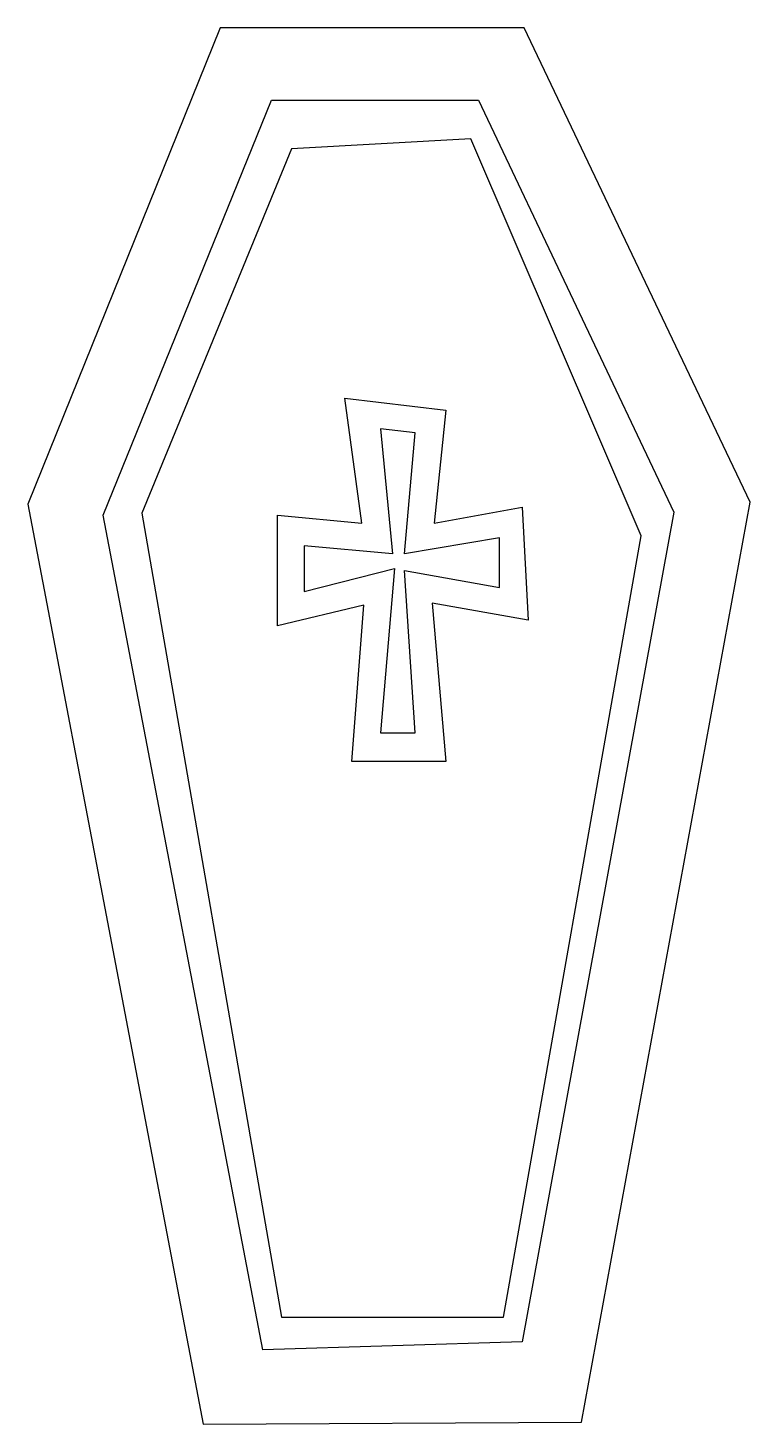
# Model space of a CAD drawing. Header units: centimetres. Extents: x -7.8 to 7.8, y -15.2 to 15.1.
import ezdxf

# ---------------------------------------------------------------- set-up
doc = ezdxf.new("R2010")
doc.units = ezdxf.units.CM
doc.header["$MEASUREMENT"] = 0
doc.layers.add('Layer 1', color=7, linetype='Continuous')

msp = doc.modelspace()

# ---------------------------------------------------------------- linework, layer by layer
at = {"layer": 'Layer 1'}
for points, knots in [([(2.9333, 15.13692), (2.9333, 15.13692), (7.8328, 4.84389), (7.8328, 4.84389), (7.8328, 4.84389), (7.8328, 4.84389), (4.17959, -15.1198), (4.17959, -15.1198), (4.17959, -15.1198), (4.17959, -15.1198), (-4.02919, -15.16232), (-4.02919, -15.16232), (-4.02919, -15.16232), (-4.02919, -15.16232), (-7.8328, 4.80073), (-7.8328, 4.80073), (-7.8328, 4.80073), (-7.8328, 4.80073), (-3.66395, 15.13692), (-3.66395, 15.13692), (-3.66395, 15.13692), (-3.66395, 15.13692), (2.9333, 15.13692), (2.9333, 15.13692)], [0, 0, 0, 0, 0.14285714, 0.14285714, 0.14285714, 0.14285714, 0.28571429, 0.28571429, 0.28571429, 0.28571429, 0.42857143, 0.42857143, 0.42857143, 0.42857143, 0.57142857, 0.57142857, 0.57142857, 0.57142857, 0.71428571, 0.71428571, 0.71428571, 0.71428571, 1, 1, 1, 1]), ([(2.89044, -13.37916), (2.89044, -13.37916), (6.17815, 4.6288), (6.17815, 4.6288), (6.17815, 4.6288), (6.17815, 4.6288), (1.94493, 13.56826), (1.94493, 13.56826), (1.94493, 13.56826), (1.94493, 13.56826), (-2.54654, 13.56826), (-2.54654, 13.56826), (-2.54654, 13.56826), (-2.54654, 13.56826), (-6.19972, 4.56435), (-6.19972, 4.56435), (-6.19972, 4.56435), (-6.19972, 4.56435), (-2.73976, -13.55053), (-2.73976, -13.55053), (-2.73976, -13.55053), (-2.73976, -13.55053), (2.89044, -13.37916), (2.89044, -13.37916)], [0, 0, 0, 0, 0.14285714, 0.14285714, 0.14285714, 0.14285714, 0.28571429, 0.28571429, 0.28571429, 0.28571429, 0.42857143, 0.42857143, 0.42857143, 0.42857143, 0.57142857, 0.57142857, 0.57142857, 0.57142857, 0.71428571, 0.71428571, 0.71428571, 0.71428571, 1, 1, 1, 1]), ([(1.773, 12.73032), (1.773, 12.73032), (5.46904, 4.11318), (5.46904, 4.11318), (5.46904, 4.11318), (5.46904, 4.11318), (2.48208, -12.84171), (2.48208, -12.84171), (2.48208, -12.84171), (2.48208, -12.84171), (-2.3314, -12.84171), (-2.3314, -12.84171), (-2.3314, -12.84171), (-2.3314, -12.84171), (-5.36149, 4.60751), (-5.36149, 4.60751), (-5.36149, 4.60751), (-5.36149, 4.60751), (-2.11661, 12.51548), (-2.11661, 12.51548), (-2.11661, 12.51548), (-2.11661, 12.51548), (1.773, 12.73032), (1.773, 12.73032)], [0, 0, 0, 0, 0.14285714, 0.14285714, 0.14285714, 0.14285714, 0.28571429, 0.28571429, 0.28571429, 0.28571429, 0.42857143, 0.42857143, 0.42857143, 0.42857143, 0.57142857, 0.57142857, 0.57142857, 0.57142857, 0.71428571, 0.71428571, 0.71428571, 0.71428571, 1, 1, 1, 1]), ([(1.2355, -0.78632), (1.2355, -0.78632), (0.93472, 2.65176), (0.93472, 2.65176), (0.93472, 2.65176), (0.93472, 2.65176), (3.01929, 2.28656), (3.01929, 2.28656), (3.01929, 2.28656), (3.01929, 2.28656), (2.89044, 4.73631), (2.89044, 4.73631), (2.89044, 4.73631), (2.89044, 4.73631), (0.97785, 4.39238), (0.97785, 4.39238), (0.97785, 4.39238), (0.97785, 4.39238), (1.2355, 6.84213), (1.2355, 6.84213), (1.2355, 6.84213), (1.2355, 6.84213), (-0.95628, 7.1001), (-0.95628, 7.1001), (-0.95628, 7.1001), (-0.95628, 7.1001), (-0.59078, 4.39241), (-0.59078, 4.39241), (-0.59078, 4.39241), (-0.59078, 4.39241), (-2.41741, 4.56436), (-2.41741, 4.56436), (-2.41741, 4.56436), (-2.41741, 4.56436), (-2.41741, 2.15776), (-2.41741, 2.15776), (-2.41741, 2.15776), (-2.41741, 2.15776), (-0.54794, 2.60893), (-0.54794, 2.60893), (-0.54794, 2.60893), (-0.54794, 2.60893), (-0.80591, -0.78631), (-0.80591, -0.78631), (-0.80591, -0.78631), (-0.80591, -0.78631), (1.2355, -0.78632), (1.2355, -0.78632)], [0, 0, 0, 0, 0.07692308, 0.07692308, 0.07692308, 0.07692308, 0.15384615, 0.15384615, 0.15384615, 0.15384615, 0.23076923, 0.23076923, 0.23076923, 0.23076923, 0.30769231, 0.30769231, 0.30769231, 0.30769231, 0.38461538, 0.38461538, 0.38461538, 0.38461538, 0.46153846, 0.46153846, 0.46153846, 0.46153846, 0.53846154, 0.53846154, 0.53846154, 0.53846154, 0.61538462, 0.61538462, 0.61538462, 0.61538462, 0.69230769, 0.69230769, 0.69230769, 0.69230769, 0.76923077, 0.76923077, 0.76923077, 0.76923077, 0.84615385, 0.84615385, 0.84615385, 0.84615385, 1, 1, 1, 1]), ([(0.33319, 3.72639), (0.33319, 3.72639), (2.39617, 4.07032), (2.39617, 4.07032), (2.39617, 4.07032), (2.39617, 4.07032), (2.39617, 2.99569), (2.39617, 2.99569), (2.39617, 2.99569), (2.39617, 2.99569), (0.33319, 3.36119), (0.33319, 3.36119), (0.33319, 3.36119), (0.33319, 3.36119), (0.56952, -0.16317), (0.56952, -0.16317), (0.56952, -0.16317), (0.56952, -0.16317), (-0.18272, -0.16317), (-0.18272, -0.16317), (-0.18272, -0.16317), (-0.18272, -0.16317), (0.11806, 3.40402), (0.11806, 3.40402), (0.11806, 3.40402), (0.11806, 3.40402), (-1.83737, 2.9097), (-1.83737, 2.9097), (-1.83737, 2.9097), (-1.83737, 2.9097), (-1.83737, 3.89834), (-1.83737, 3.89834), (-1.83737, 3.89834), (-1.83737, 3.89834), (0.07522, 3.72636), (0.07522, 3.72636), (0.07522, 3.72636), (0.07522, 3.72636), (-0.18272, 6.43408), (-0.18272, 6.43408), (-0.18272, 6.43408), (-0.18272, 6.43408), (0.56952, 6.34809), (0.56952, 6.34809), (0.56952, 6.34809), (0.56952, 6.34809), (0.33319, 3.72639), (0.33319, 3.72639)], [0, 0, 0, 0, 0.07692308, 0.07692308, 0.07692308, 0.07692308, 0.15384615, 0.15384615, 0.15384615, 0.15384615, 0.23076923, 0.23076923, 0.23076923, 0.23076923, 0.30769231, 0.30769231, 0.30769231, 0.30769231, 0.38461538, 0.38461538, 0.38461538, 0.38461538, 0.46153846, 0.46153846, 0.46153846, 0.46153846, 0.53846154, 0.53846154, 0.53846154, 0.53846154, 0.61538462, 0.61538462, 0.61538462, 0.61538462, 0.69230769, 0.69230769, 0.69230769, 0.69230769, 0.76923077, 0.76923077, 0.76923077, 0.76923077, 0.84615385, 0.84615385, 0.84615385, 0.84615385, 1, 1, 1, 1])]:
    msp.add_open_spline(points, degree=3, knots=knots, dxfattribs=at)

doc.saveas('drawing.dxf')
